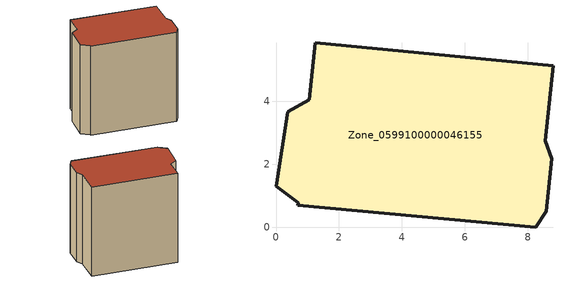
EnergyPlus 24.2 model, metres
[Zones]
Zone_0599100000046155
 floor ground (C_G): 8.55,2.75 8.77,2.18 8.59,0.51 8.26,0 0.69,0.71 0.7,0.79 0,1.3 0.37,3.67 1.05,4.05 1.24,5.87 8.8,5.14 z2.58
 wall outside (C_F): 1.05,4.05 0.37,3.67 0,1.3 0.7,0.79 0.69,0.71 8.26,0 8.59,0.51 8.77,2.18 8.55,2.75 8.8,5.14 1.24,5.87 1.05,4.05 z2.58:10.81
 roof outside (C_R): 8.8,5.14 1.24,5.87 1.05,4.05 0.37,3.67 0,1.3 0.7,0.79 0.69,0.71 8.26,0 8.59,0.51 8.77,2.18 8.55,2.75 z10.81
[BUILDING]
Pand.0599100000046155: North Axis=0; Terrain=City; Loads Convergence Tolerance Value=0.04; Temperature Convergence Tolerance Value=0.4; Solar Distribution=FullExterior; Maximum Number of Warmup Days=25; Minimum Number of Warmup Days=1
[Site:Location]
Rotterdam.The.Hague.AP_ZH_NLD Design_Conditions: Latitude=51.96; Longitude=4.45; Time Zone=1; Elevation=-4.5
[SITE:GROUNDTEMPERATURE:BUILDINGSURFACE]
18, 18, 18, 18, 18, 18, 18, 18, 18, 18, 18, 18
[MATERIAL] Thermal Absorptance=0.9; Solar Absorptance=0.7; Visible Absorptance=0.7
Name | Roughness | Thickness | Conductivity | Density | Specific Heat
G.TI.1946 | MediumSmooth | 0.15 | 1 | 540 | 1210
F.TI.1946 | Rough | 0.3 | 0.857143 | 1920 | 840
R.TI.1946 | MediumRough | 0.2 | 0.1 | 1500 | 1000
[CONSTRUCTION]
C_G: G.TI.1946
C_F: F.TI.1946
C_R: R.TI.1946
[ZONE]
Zone_0599100000046155: Type=1; Multiplier=1; Ceiling Height=Autocalculate; Volume=Autocalculate; Floor Area=autocalculate; Part of Total Floor Area=Yes
[ZONEINFILTRATION:DESIGNFLOWRATE]
Infil_Zone_0599100000046155: Zone or ZoneList or Space or SpaceList=Zone_0599100000046155; Schedule=AlwaysOn; Design Flow Rate Calculation Method=Flow/Area; Flow Rate per Floor Area=0.003; Constant Term Coefficient=1; Temperature Term Coefficient=0; Velocity Term Coefficient=0; Velocity Squared Term Coefficient=0
[HVACTEMPLATE:ZONE:IDEALLOADSAIRSYSTEM]
Zone_0599100000046155: Maximum Heating Supply Air Temperature=50; Minimum Cooling Supply Air Temperature=13; Maximum Heating Supply Air Humidity Ratio=0.0156; Minimum Cooling Supply Air Humidity Ratio=0.0077; Heating Limit=NoLimit; Cooling Limit=NoLimit; Dehumidification Control Type=ConstantSensibleHeatRatio; Cooling Sensible Heat Ratio=0.7; Dehumidification Setpoint=60; Humidification Control Type=None; Humidification Setpoint=30; Outdoor Air Method=None; Outdoor Air Flow Rate per Person=0.00944; Outdoor Air Flow Rate per Zone Floor Area=0; Outdoor Air Flow Rate per Zone=0; Demand Controlled Ventilation Type=None; Outdoor Air Economizer Type=NoEconomizer; Heat Recovery Type=None; Sensible Heat Recovery Effectiveness=0.7; Latent Heat Recovery Effectiveness=0.65
[ZONECONTROL:THERMOSTAT]
ThermostatControl_Zone_0599100000046155: Zone or ZoneList=Zone_0599100000046155; Control Type Schedule=DualSetpointControlType; Control 1=Thermostat_Zone_0599100000046155; Temperature Difference Between Cutout And Setpoint=0
[THERMOSTATSETPOINT:DUALSETPOINT]
Thermostat_Zone_0599100000046155: Heating Setpoint Temperature Schedule=HeatingSetpoint_Zone_0599100000046155; Cooling Setpoint Temperature Schedule=CoolingSetpoint_Zone_0599100000046155
[SCHEDULE:COMPACT]
HeatingSetpoint_Zone_0599100000046155: Through: 12/31, For: AllDays, Until: 24:00, 21
CoolingSetpoint_Zone_0599100000046155: Through: 12/31, For: AllDays, Until: 24:00, 24
DualSetpointControlType: Through: 12/31, For: AllDays, Until: 24:00, 4
AlwaysOn: Through: 12/31, For: AllDays, Until: 24:00, 1
